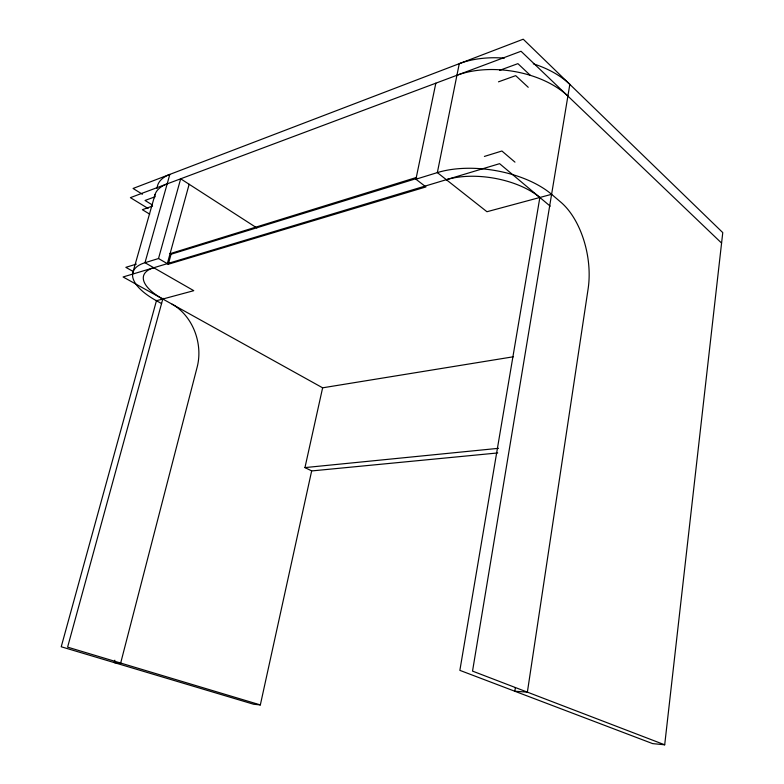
<?xml version="1.0" encoding="UTF-8"?>
<svg xmlns="http://www.w3.org/2000/svg" width="784" height="784" viewBox="0 0 784 784"><rect width="100%" height="100%" fill="white"/><g stroke="black" fill="none" stroke-linecap="round" stroke-linejoin="round"><path stroke-width="1.18" d="M539.843 197.597L459.865 670.359L652.631 743.614L664.695 744.8L722.77 232.603L523.232 39.2L133.064 188.464L142.404 194.236M515.372 687.617L514.814 691.243L527.377 692.135L588.127 288.826A66.748 37.642 78.8 0 0 560.903 202.243L551.603 194.314A78.919 39.602 9.5 0 0 437.345 172.607L415.922 179.213L435.835 83.182M156.555 300.341L61.23 646.771L253.644 704.248L260.337 704.914L311.66 470.939L497.722 452.946M311.679 470.88L304.956 467.597L322.587 387.982M114.807 660.226L114.19 662.588L120.677 663.048L197.196 366.961A48.922 38.916 75 0 0 172.117 304.202M161.612 303.594L156.447 300.733A63.053 24.461 15.7 0 1 144.981 262.709L158.515 258.534L168.325 264.237L171.059 254.251L416.716 178.458M163.003 298.263L67.6 647.143L260.337 704.914M167.325 263.649L189.15 184.269M158.515 258.534L180.673 178.801L256.848 227.928M132.751 272.871L155.026 194.54M155.203 196.725L145.03 200.459L152.321 204.938M499.575 70.364L517.901 63.641L530.366 75.391M152.557 206.045L142.374 209.7L149.705 214.15M498.487 81.83L515.705 75.646L528.23 87.298M136.357 264.1L125.842 267.344L133.28 271.538M170.226 253.614L416.647 177.39M484.394 156.428L501.907 151.008L514.961 162.131M168.325 264.237L425.957 186.925L415.922 179.213M156.447 300.733L193.785 290.678L144.981 262.709L169.844 174.391A61.485 27.94 16.5 0 0 157.045 188.513M551.603 194.314L486.952 211.729L437.345 172.607L459.267 63.671A76.44 44.649 8.8 0 1 504.367 58.143M513.393 356.769L322.626 387.815L123.088 276.968L499.594 163.67L550.192 206.153M304.956 467.597L498.516 448.321M664.695 744.8L472.536 671.104L569.831 84.368A76.44 44.649 8.8 0 0 533.296 63.798M170.069 253.663L171.059 254.251M148.098 208.466L130.389 197.646L521.037 51.254L721.574 243.079M456.935 75.274A76.705 44.129 8.9 0 1 567.89 96.069M446.331 179.703A65.072 32.634 9.5 0 1 539.862 197.48M154.409 197.764A61.652 27.577 16.4 0 1 167.178 183.858M162.798 299.027A51.999 20.159 15.7 0 1 153.752 267.736"/></g></svg>
